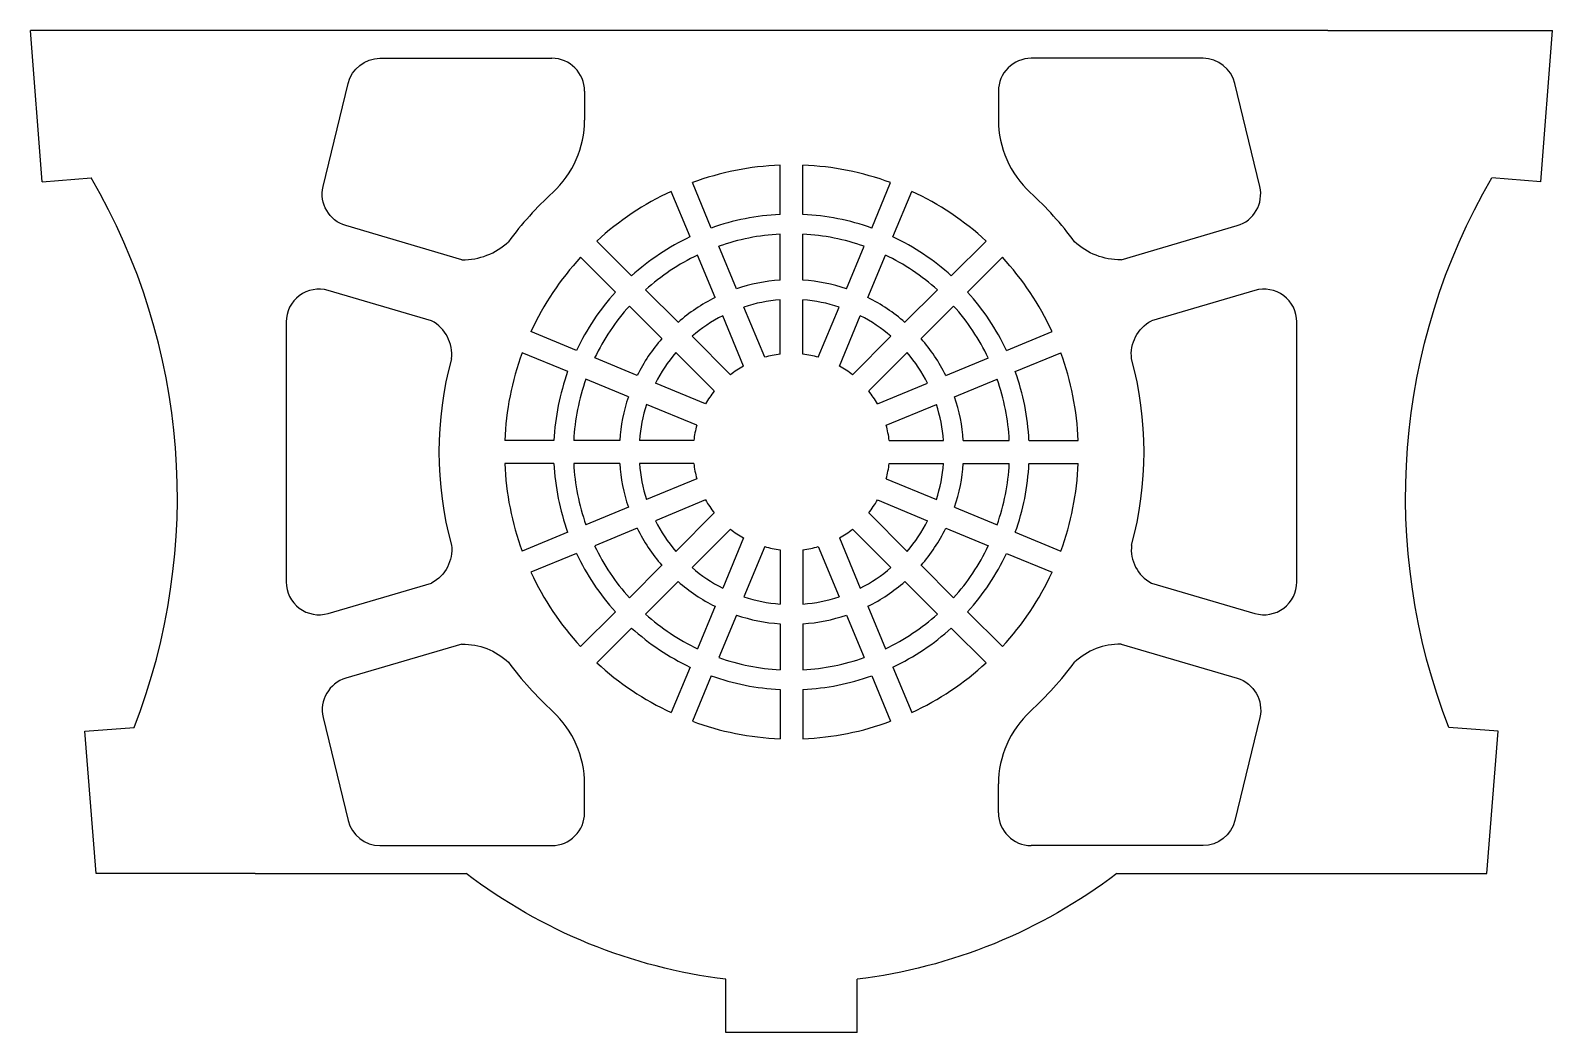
# Model space of a CAD drawing. Header units: inches. Extents: x -364 to 100, y -291 to 14.
import ezdxf

# ---------------------------------------------------------------- set-up
doc = ezdxf.new("R2010")
doc.units = ezdxf.units.IN
doc.header["$MEASUREMENT"] = 0

msp = doc.modelspace()

# ---------------------------------------------------------------- linework, layer by layer
for p, q in [((-360.53, -32.07), (-364.12, 14.07)), ((-349.08, 14.07), (-364.12, 14.07)), ((-295.58, 14.07), (-349.08, 14.07)), ((31.42, 14.07), (-295.58, 14.07)), ((31.42, 14.07), (84.92, 14.07)), ((84.92, 14.07), (99.97, 14.07)), ((96.38, -32.07), (99.97, 14.07)), ((-195.16, -4.43), (-195.16, -13.23)), ((-135.58, -42.01), (-135.58, -27)), ((-128.58, -42.01), (-128.58, -27)), ((-360.53, -32.07), (-345.58, -30.91)), ((-156.55, -46.19), (-162.3, -32.31)), ((-107.6, -46.19), (-101.85, -32.31)), ((96.38, -32.07), (81.42, -30.91)), ((-163.02, -48.86), (-168.77, -34.99)), ((-101.13, -48.86), (-95.38, -34.99)), ((-180.81, -60.75), (-191.42, -50.13)), ((-135.58, -62.05), (-135.58, -48.02)), ((-128.58, -62.05), (-128.58, -48.02)), ((-83.35, -60.75), (-72.73, -50.13)), ((-185.76, -65.7), (-196.37, -55.08)), ((-155.36, -67.37), (-160.72, -54.42)), ((-148.89, -64.69), (-154.26, -51.74)), ((-115.26, -64.69), (-109.9, -51.74)), ((-108.8, -67.37), (-103.43, -54.42)), ((-78.4, -65.7), (-67.78, -55.08)), ((-166.64, -74.91), (-176.56, -65)), ((-135.58, -84.63), (-135.58, -68.06)), ((-128.58, -84.63), (-128.58, -68.06)), ((-97.51, -74.91), (-87.59, -65)), ((-171.59, -79.86), (-181.51, -69.95)), ((-146.71, -88.24), (-153.05, -72.93)), ((-140.24, -85.56), (-146.59, -70.25)), ((-123.91, -85.56), (-117.57, -70.25)), ((-117.44, -88.24), (-111.1, -72.93)), ((-92.56, -79.86), (-82.64, -69.95)), ((-197.64, -83.48), (-211.51, -77.74)), ((-66.51, -83.48), (-52.64, -77.74)), ((-150.67, -90.89), (-162.39, -79.17)), ((-113.48, -90.89), (-101.76, -79.17)), ((-200.32, -89.95), (-214.19, -84.2)), ((-179.13, -91.15), (-192.09, -85.78)), ((-155.62, -95.84), (-167.34, -84.12)), ((-108.53, -95.84), (-96.81, -84.12)), ((-85.02, -91.15), (-72.06, -85.78)), ((-63.83, -89.95), (-49.96, -84.2)), ((-181.81, -97.62), (-194.77, -92.25)), ((-82.34, -97.62), (-69.38, -92.25)), ((-158.26, -99.79), (-173.58, -93.45)), ((-105.89, -99.79), (-90.58, -93.45)), ((-160.94, -106.26), (-176.25, -99.92)), ((-103.21, -106.26), (-87.9, -99.92)), ((-204.49, -110.93), (-219.51, -110.93)), ((-184.46, -110.93), (-198.48, -110.93)), ((-161.87, -110.93), (-178.44, -110.93)), ((-102.28, -110.93), (-85.71, -110.93)), ((-79.69, -110.93), (-65.67, -110.93)), ((-59.66, -110.93), (-44.65, -110.93)), ((-204.49, -117.93), (-219.51, -117.93)), ((-184.46, -117.93), (-198.48, -117.93)), ((-161.87, -117.93), (-178.44, -117.93)), ((-102.28, -117.93), (-85.71, -117.93)), ((-79.69, -117.93), (-65.67, -117.93)), ((-59.66, -117.93), (-44.65, -117.93)), ((-160.94, -122.6), (-176.25, -128.94)), ((-103.21, -122.6), (-87.9, -128.94)), ((-158.26, -129.06), (-173.58, -135.41)), ((-105.89, -129.06), (-90.58, -135.41)), ((-181.81, -131.24), (-194.77, -136.61)), ((-155.62, -133.02), (-167.34, -144.74)), ((-108.53, -133.02), (-96.81, -144.74)), ((-82.34, -131.24), (-69.38, -136.61)), ((-200.32, -138.91), (-214.19, -144.65)), ((-179.13, -137.71), (-192.09, -143.08)), ((-150.67, -137.97), (-162.39, -149.69)), ((-113.48, -137.97), (-101.76, -149.69)), ((-85.02, -137.71), (-72.06, -143.08)), ((-63.83, -138.91), (-49.96, -144.65)), ((-146.71, -140.62), (-153.05, -155.93)), ((-140.24, -143.3), (-146.59, -158.61)), ((-123.91, -143.3), (-117.57, -158.61)), ((-117.44, -140.62), (-111.1, -155.93)), ((-197.64, -145.37), (-211.51, -151.12)), ((-135.58, -144.22), (-135.58, -160.8)), ((-128.58, -144.22), (-128.58, -160.8)), ((-66.51, -145.37), (-52.64, -151.12)), ((-171.59, -148.99), (-181.51, -158.91)), ((-92.56, -148.99), (-82.64, -158.91)), ((-166.64, -153.94), (-176.56, -163.86)), ((-97.51, -153.94), (-87.59, -163.86)), ((-155.36, -161.48), (-160.72, -174.44)), ((-108.8, -161.48), (-103.43, -174.44)), ((-185.76, -163.16), (-196.37, -173.78)), ((-148.89, -164.16), (-154.26, -177.12)), ((-135.58, -166.81), (-135.58, -180.84)), ((-128.58, -166.81), (-128.58, -180.84)), ((-115.26, -164.16), (-109.9, -177.12)), ((-78.4, -163.16), (-67.78, -173.78)), ((-180.81, -168.11), (-191.42, -178.73)), ((-83.35, -168.11), (-72.73, -178.73)), ((-163.02, -179.99), (-168.77, -193.86)), ((-101.13, -179.99), (-95.38, -193.86)), ((-156.55, -182.67), (-162.3, -196.54)), ((-107.6, -182.67), (-101.85, -196.54)), ((-135.58, -186.84), (-135.58, -201.86)), ((-128.58, -186.84), (-128.58, -201.86)), ((-347.49, -199.59), (-332.54, -198.43)), ((83.34, -199.59), (68.39, -198.43)), ((-344.12, -242.93), (-347.49, -199.59)), ((79.97, -242.93), (83.34, -199.59)), ((-68.99, -224.43), (-68.99, -215.63)), ((-329.08, -242.93), (-344.12, -242.93)), ((-295.58, -242.93), (-329.08, -242.93)), ((-295.58, -242.93), (-231.29, -242.93)), ((-32.86, -242.93), (31.42, -242.93)), ((31.42, -242.93), (64.92, -242.93)), ((64.92, -242.93), (79.97, -242.93)), ((-152.08, -291.43), (-152.08, -275.2)), ((-112.08, -291.43), (-112.08, -275.2)), ((-112.08, -291.43), (-152.08, -291.43))]:
    msp.add_line(p, q)
for points in [[(-232.54, -55.83), (-267.95, -45.44, -0.400038), (-274.86, -33.5), (-267.27, -2.08, -0.346435), (-257.55, 5.57), (-205.16, 5.57)], [(-31.61, -55.83), (3.8, -45.44, 0.400038), (10.7, -33.5), (3.12, -2.08, 0.346435), (-6.6, 5.57), (-58.99, 5.57, 0.414214), (-68.99, -4.43), (-68.99, -13.23)], [(-332.54, -198.43, 0.228664), (-345.58, -30.91, 10.793095)], [(68.39, -198.43, -0.228664), (81.42, -30.91, -10.793095)], [(-232.54, -55.83, 0.195566), (-218.38, -50.34, -2.268532)], [(-31.61, -55.83, -0.195566), (-45.77, -50.34, 2.268532)], [(-241.8, -74.46), (-273.34, -65.21, 0.500519), (-286.15, -74.8), (-286.15, -154.05, 0.500519), (-273.34, -163.65), (-241.8, -154.39)], [(-22.35, -154.39), (9.19, -163.65, 0.500519), (22, -154.05), (22, -74.8, 0.500519), (9.19, -65.21), (-22.35, -74.46)], [(-235.76, -86.05, 0.308333), (-241.8, -74.46, 9.034997)], [(-28.39, -86.05, -0.308333), (-22.35, -74.46, -9.034997)], [(-235.76, -142.81, -0.308333), (-241.8, -154.39, -9.034997)], [(-28.39, -142.81, 0.308333), (-22.35, -154.39, 9.034997)], [(-232.54, -173.02), (-267.95, -183.42, 0.400038), (-274.86, -195.36), (-267.27, -226.78, 0.346435), (-257.55, -234.43), (-205.16, -234.43, 0.414214), (-195.16, -224.43), (-195.16, -215.63)], [(-232.54, -173.02, -0.195566), (-218.38, -178.52, 2.268532)], [(-31.61, -173.02), (3.8, -183.42, -0.400038), (10.7, -195.36), (3.12, -226.78, -0.346435), (-6.6, -234.43), (-58.99, -234.43)], [(-31.61, -173.02, 0.195566), (-45.77, -178.52, -2.268532)], [(-152.08, -275.2, -0.132965), (-231.29, -242.93)], [(-32.86, -242.93, -0.132965), (-112.08, -275.2, -0.132965)]]:
    msp.add_lwpolyline(points, format="xyb")
for centre, radius, start, end in [((-205.16, -4.43), 10, 0, 90), ((-225.16, -13.23), 30, 312.6099, 0), ((-38.99, -13.23), 30, 180, 227.3901), ((-132.08, -114.43), 87.5, 92.2924, 110.2076), ((-132.08, -114.43), 87.5, 69.7924, 87.7076), ((-132.08, -114.43), 107.5, 132.6099, 143.4011), ((-132.08, -114.43), 87.5, 114.7924, 132.7076), ((-132.08, -114.43), 87.5, 47.2924, 65.2076), ((-132.08, -114.43), 107.5, 36.5989, 47.3901), ((-132.08, -114.43), 72.5, 92.7671, 109.7329), ((-132.08, -114.43), 72.5, 70.2671, 87.2329), ((-132.08, -114.43), 72.5, 115.2671, 132.2329), ((-132.08, -114.43), 66.5, 93.017, 109.483), ((-132.08, -114.43), 66.5, 70.517, 86.983), ((-132.08, -114.43), 72.5, 47.7671, 64.7329), ((-132.08, -114.43), 87.5, 137.2924, 155.2076), ((-132.08, -114.43), 66.5, 115.517, 131.983), ((-132.08, -114.43), 66.5, 48.017, 64.483), ((-132.08, -114.43), 87.5, 24.7924, 42.7076), ((-132.08, -114.43), 52.5, 93.8226, 108.6774), ((-132.08, -114.43), 52.5, 71.3226, 86.1774), ((-132.08, -114.43), 72.5, 137.7671, 154.7329), ((-132.08, -114.43), 52.5, 116.3226, 131.1774), ((-132.08, -114.43), 46.5, 94.3167, 108.1833), ((-132.08, -114.43), 46.5, 71.8167, 85.6833), ((-132.08, -114.43), 52.5, 48.8226, 63.6774), ((-132.08, -114.43), 72.5, 25.2671, 42.2329), ((-132.08, -114.43), 66.5, 138.017, 154.483), ((-132.08, -114.43), 46.5, 116.8167, 130.6833), ((-132.08, -114.43), 46.5, 49.3167, 63.1833), ((-132.08, -114.43), 66.5, 25.517, 41.983), ((-132.08, -114.43), 52.5, 138.8226, 153.6774), ((-132.08, -114.43), 52.5, 26.3226, 41.1774), ((-132.08, -114.43), 107.5, 164.6936, 195.3064), ((-132.08, -114.43), 87.5, 159.7924, 177.7076), ((-132.08, -114.43), 46.5, 139.3167, 153.1833), ((-132.08, -114.43), 30, 96.6998, 105.8002), ((-132.08, -114.43), 30, 74.1998, 83.3002), ((-132.08, -114.43), 46.5, 26.8167, 40.6833), ((-132.08, -114.43), 87.5, 2.2924, 20.2076), ((-132.08, -114.43), 107.5, 344.6936, 15.3064), ((-132.08, -114.43), 72.5, 160.2671, 177.2329), ((-132.08, -114.43), 66.5, 160.517, 176.983), ((-132.08, -114.43), 30, 119.1998, 128.3002), ((-132.08, -114.43), 30, 51.6998, 60.8002), ((-132.08, -114.43), 66.5, 3.017, 19.483), ((-132.08, -114.43), 72.5, 2.7671, 19.7329), ((-132.08, -114.43), 30, 141.6998, 150.8002), ((-132.08, -114.43), 30, 29.1998, 38.3002), ((-132.08, -114.43), 52.5, 161.3226, 176.1774), ((-132.08, -114.43), 46.5, 161.8167, 175.6833), ((-132.08, -114.43), 46.5, 4.3167, 18.1833), ((-132.08, -114.43), 52.5, 3.8226, 18.6774), ((-132.08, -114.43), 30, 164.1998, 173.3002), ((-132.08, -114.43), 30, 6.6998, 15.8002), ((-132.08, -114.43), 87.5, 182.2924, 200.2076), ((-132.08, -114.43), 72.5, 182.7671, 199.7329), ((-132.08, -114.43), 66.5, 183.017, 199.483), ((-132.08, -114.43), 52.5, 183.8226, 198.6774), ((-132.08, -114.43), 46.5, 184.3167, 198.1833), ((-132.08, -114.43), 30, 186.6998, 195.8002), ((-132.08, -114.43), 30, 344.1998, 353.3002), ((-132.08, -114.43), 46.5, 341.8167, 355.6833), ((-132.08, -114.43), 52.5, 341.3226, 356.1774), ((-132.08, -114.43), 66.5, 340.517, 356.983), ((-132.08, -114.43), 72.5, 340.2671, 357.2329), ((-132.08, -114.43), 87.5, 339.7924, 357.7076), ((-132.08, -114.43), 30, 209.1998, 218.3002), ((-132.08, -114.43), 30, 321.6998, 330.8002), ((-132.08, -114.43), 52.5, 206.3226, 221.1774), ((-132.08, -114.43), 46.5, 206.8167, 220.6833), ((-132.08, -114.43), 30, 231.6998, 240.8002), ((-132.08, -114.43), 30, 299.1998, 308.3002), ((-132.08, -114.43), 46.5, 319.3167, 333.1833), ((-132.08, -114.43), 52.5, 318.8226, 333.6774), ((-132.08, -114.43), 66.5, 205.517, 221.983), ((-132.08, -114.43), 30, 254.1998, 263.3002), ((-132.08, -114.43), 30, 276.6998, 285.8002), ((-132.08, -114.43), 66.5, 318.017, 334.483), ((-132.08, -114.43), 72.5, 205.2671, 222.2329), ((-132.08, -114.43), 72.5, 317.7671, 334.7329), ((-132.08, -114.43), 87.5, 204.7924, 222.7076), ((-132.08, -114.43), 46.5, 229.3167, 243.1833), ((-132.08, -114.43), 46.5, 296.8167, 310.6833), ((-132.08, -114.43), 87.5, 317.2924, 335.2076), ((-132.08, -114.43), 52.5, 228.8226, 243.6774), ((-132.08, -114.43), 52.5, 296.3226, 311.1774), ((-132.08, -114.43), 46.5, 251.8167, 265.6833), ((-132.08, -114.43), 46.5, 274.3167, 288.1833), ((-132.08, -114.43), 66.5, 228.017, 244.483), ((-132.08, -114.43), 52.5, 251.3226, 266.1774), ((-132.08, -114.43), 52.5, 273.8226, 288.6774), ((-132.08, -114.43), 66.5, 295.517, 311.983), ((-132.08, -114.43), 72.5, 227.7671, 244.7329), ((-132.08, -114.43), 72.5, 295.2671, 312.2329), ((-132.08, -114.43), 107.5, 216.5989, 227.3901), ((-132.08, -114.43), 87.5, 227.2924, 245.2076), ((-132.08, -114.43), 66.5, 250.517, 266.983), ((-132.08, -114.43), 66.5, 273.017, 289.483), ((-132.08, -114.43), 87.5, 294.7924, 312.7076), ((-132.08, -114.43), 107.5, 312.6099, 323.4011), ((-132.08, -114.43), 72.5, 250.2671, 267.2329), ((-132.08, -114.43), 72.5, 272.7671, 289.7329), ((-225.16, -215.63), 30, 0, 47.3901), ((-38.99, -215.63), 30, 132.6099, 180), ((-132.08, -114.43), 87.5, 249.7924, 267.7076), ((-132.08, -114.43), 87.5, 272.2924, 290.2076), ((-58.99, -224.43), 10, 180, 270)]:
    msp.add_arc(centre, radius, start, end)

doc.saveas('drawing.dxf')
